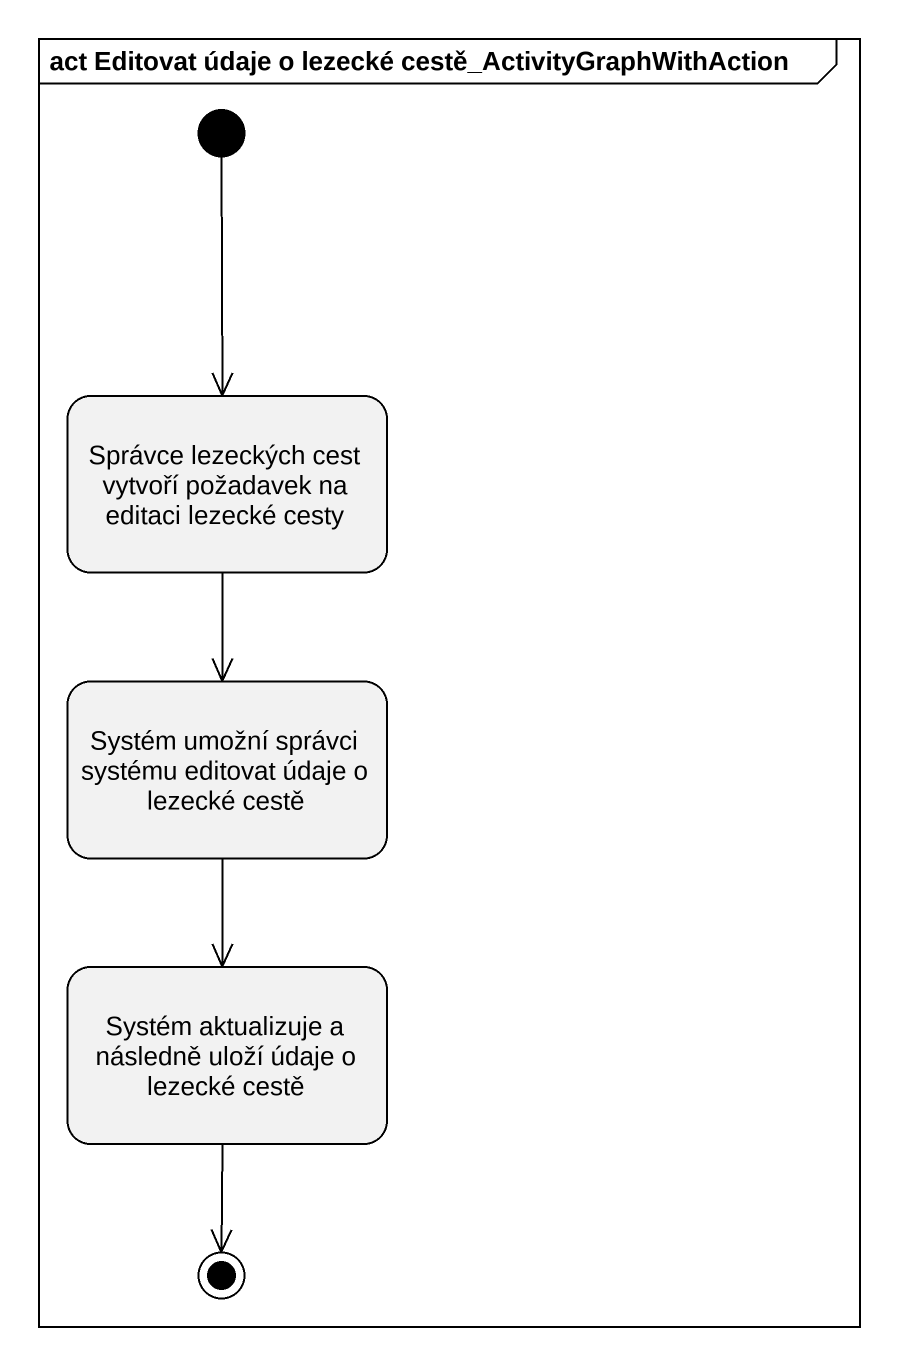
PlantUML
@startuml
mainframe act Editovat údaje o lezecké cestě_ActivityGraphWithAction
hide empty description
state "Správce lezeckých cest vytvoří požadavek na editaci lezecké cesty" as Správce_lezeckých_cest
state "Systém umožní správci systému editovat údaje o lezecké cestě" as Systém_umožní_správci
state "Systém aktualizuje a následně uloží údaje o lezecké cestě" as Systém_aktualizuje_a
[*] --> Správce_lezeckých_cest
Správce_lezeckých_cest --> Systém_umožní_správci
Systém_umožní_správci --> Systém_aktualizuje_a
Systém_aktualizuje_a --> [*]
@enduml
